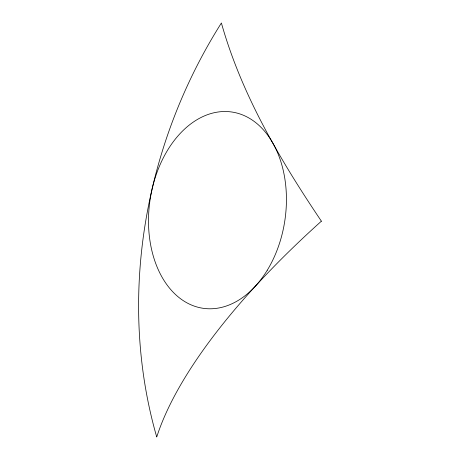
<?xml version="1.0" encoding="UTF-8"?>
<svg xmlns="http://www.w3.org/2000/svg" width="460" height="460" viewBox="0 0 460 460"><rect width="100%" height="100%" fill="white"/><g stroke="black" fill="none" stroke-linecap="round" stroke-linejoin="round"><path stroke-width="0.69" d="M321.385 221.179C280.054 159.769 241.575 94.743 221.392 23A459.758 391.811 -68.6 0 0 156.728 437A459.758 163.363 -34.4 0 1 321.385 221.179M267.26 270.238A99.187 68.183 -81.7 0 0 233.852 112.355A99.187 68.183 -81.7 0 0 151.236 247.854A99.187 68.183 -81.7 0 0 267.26 270.238"/></g></svg>
